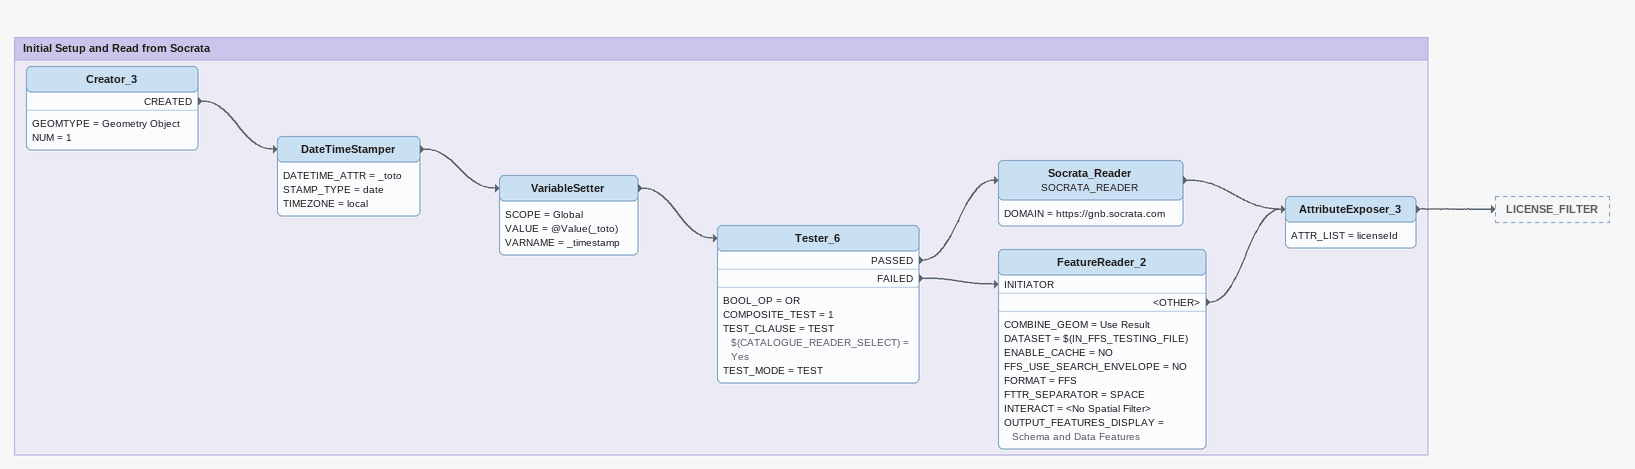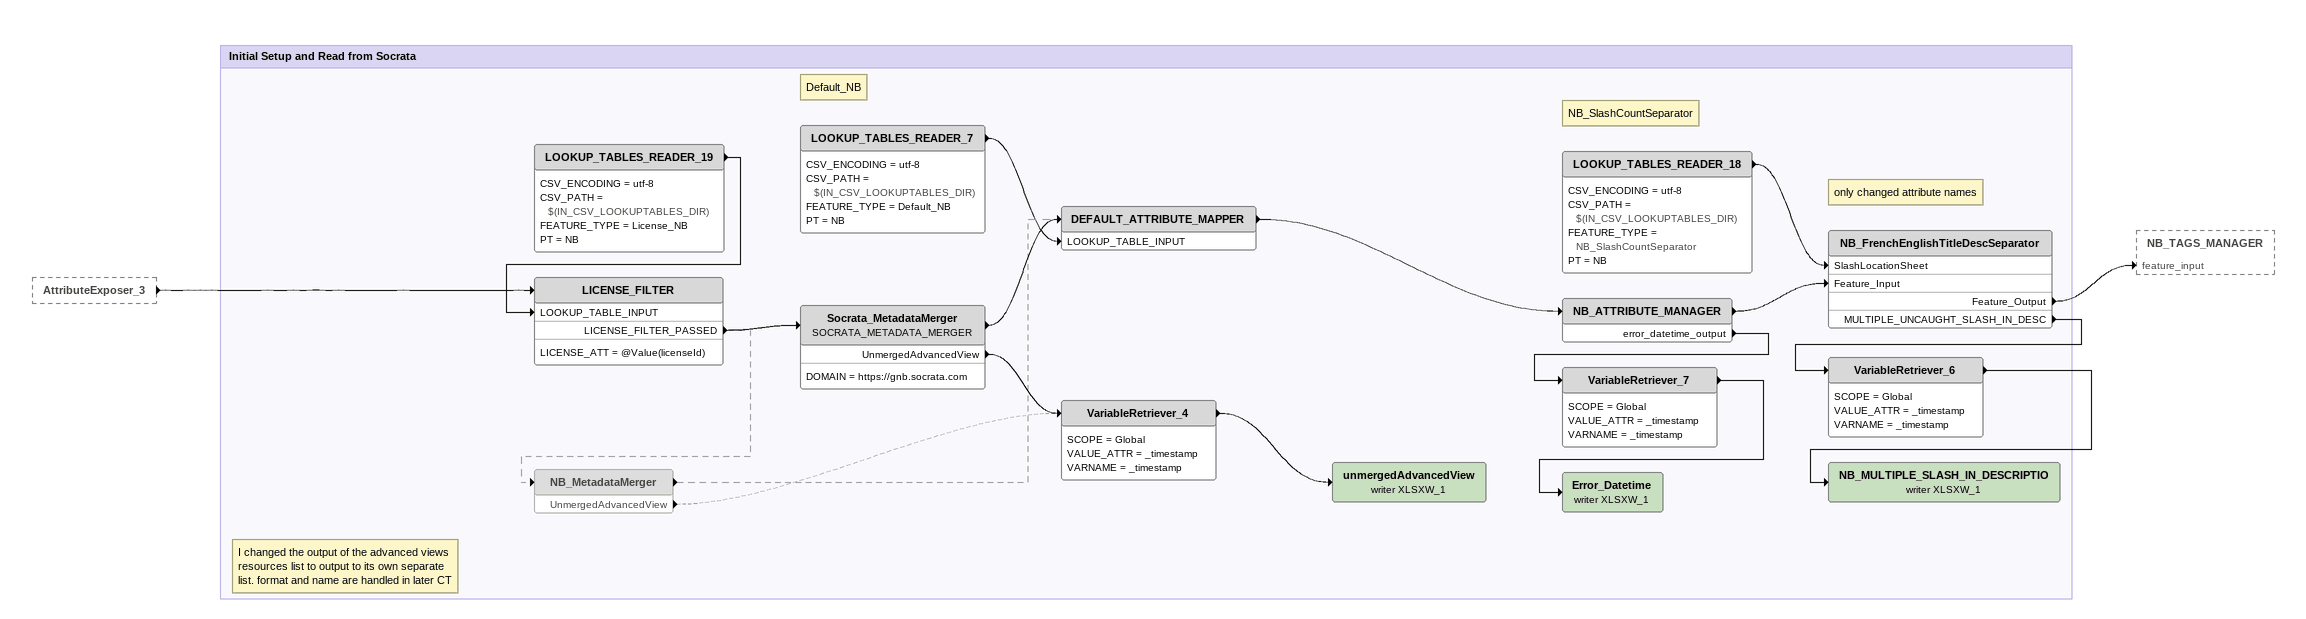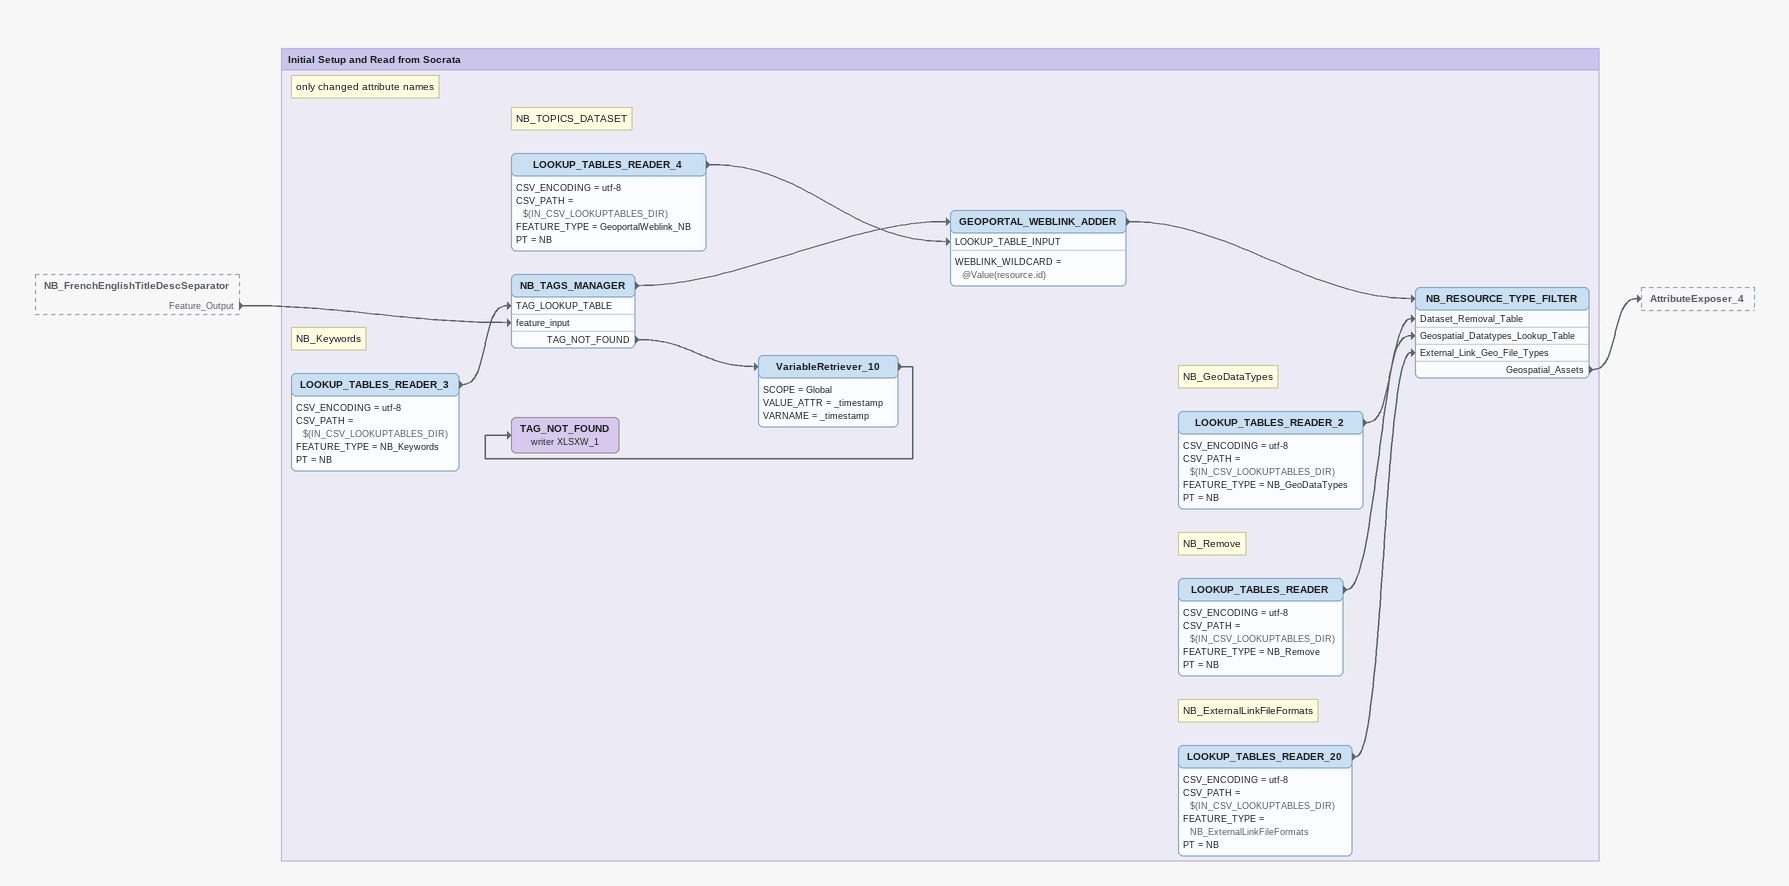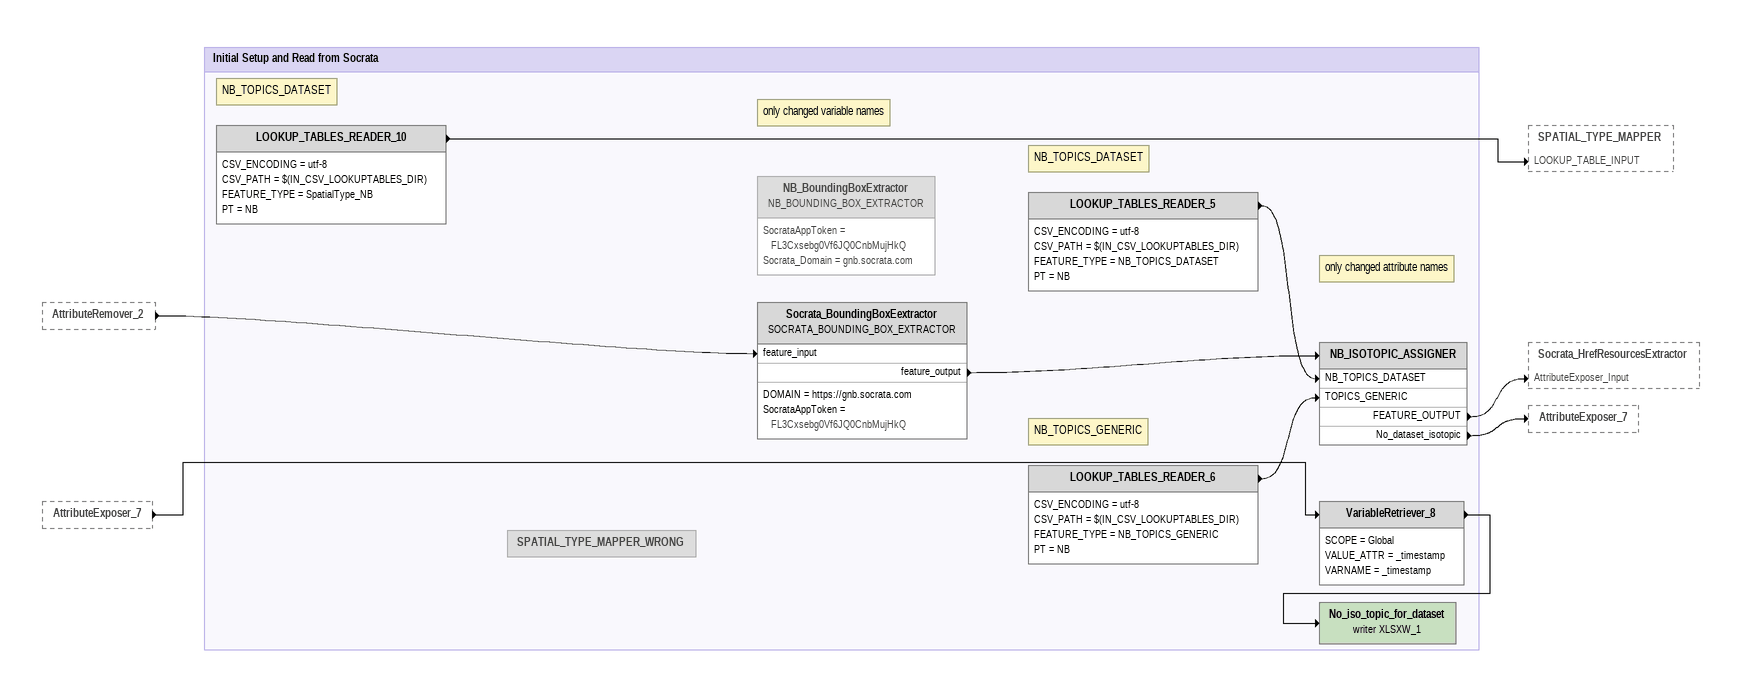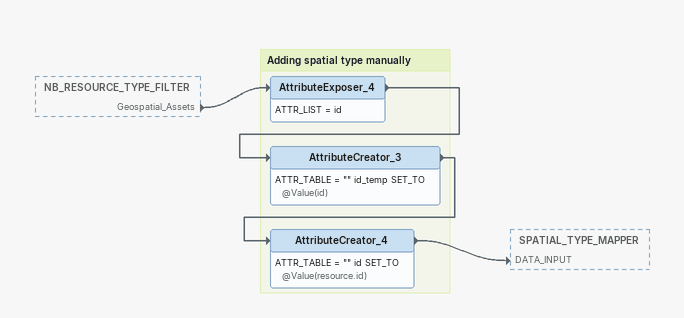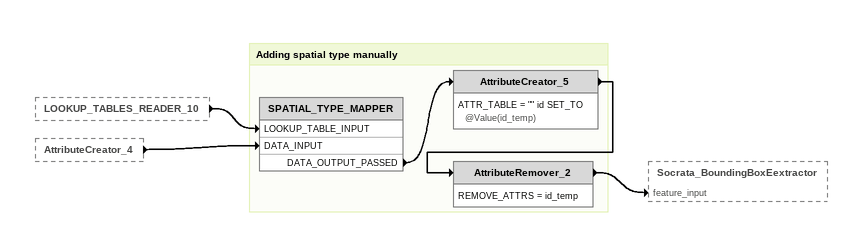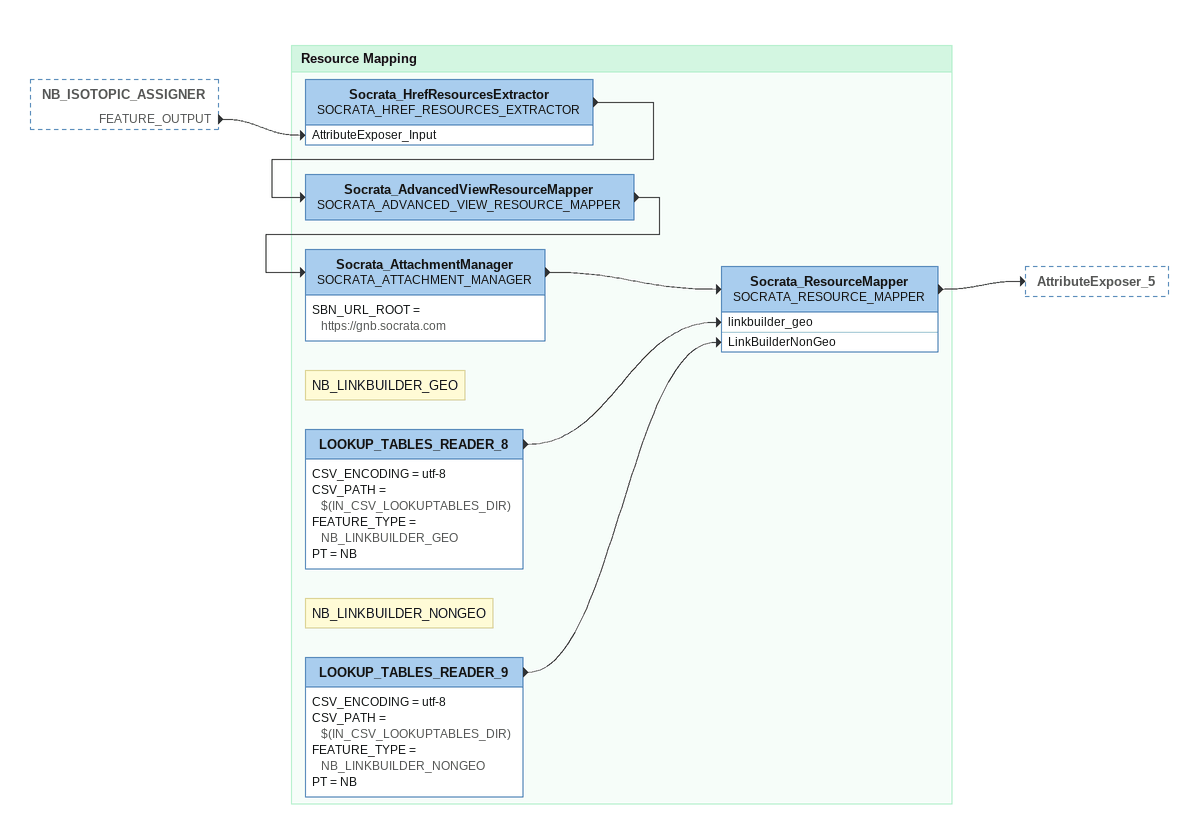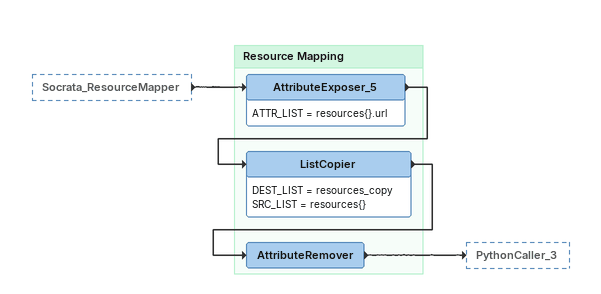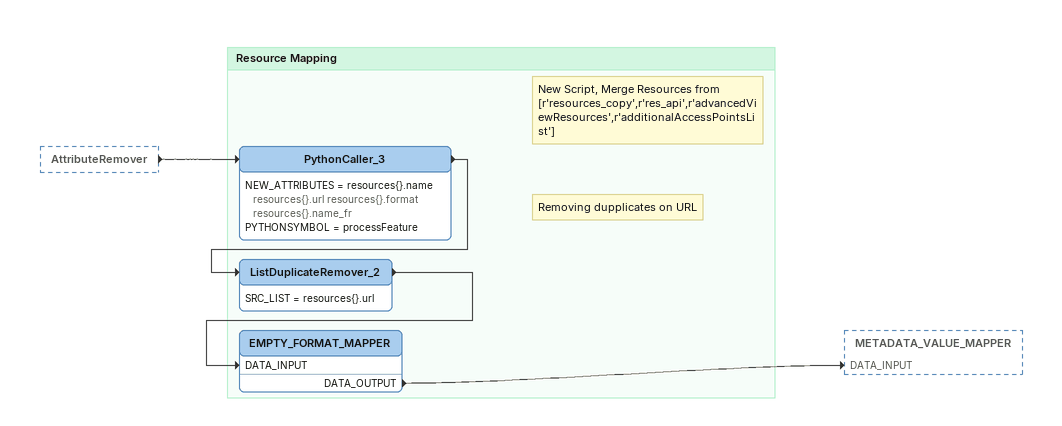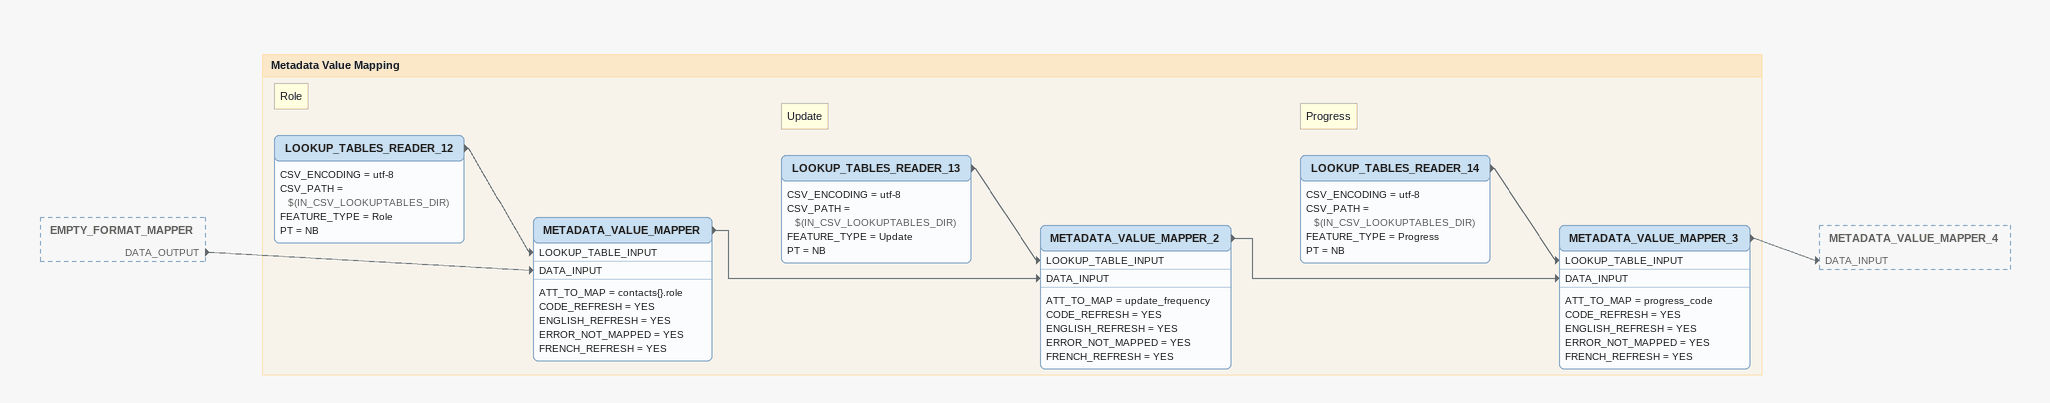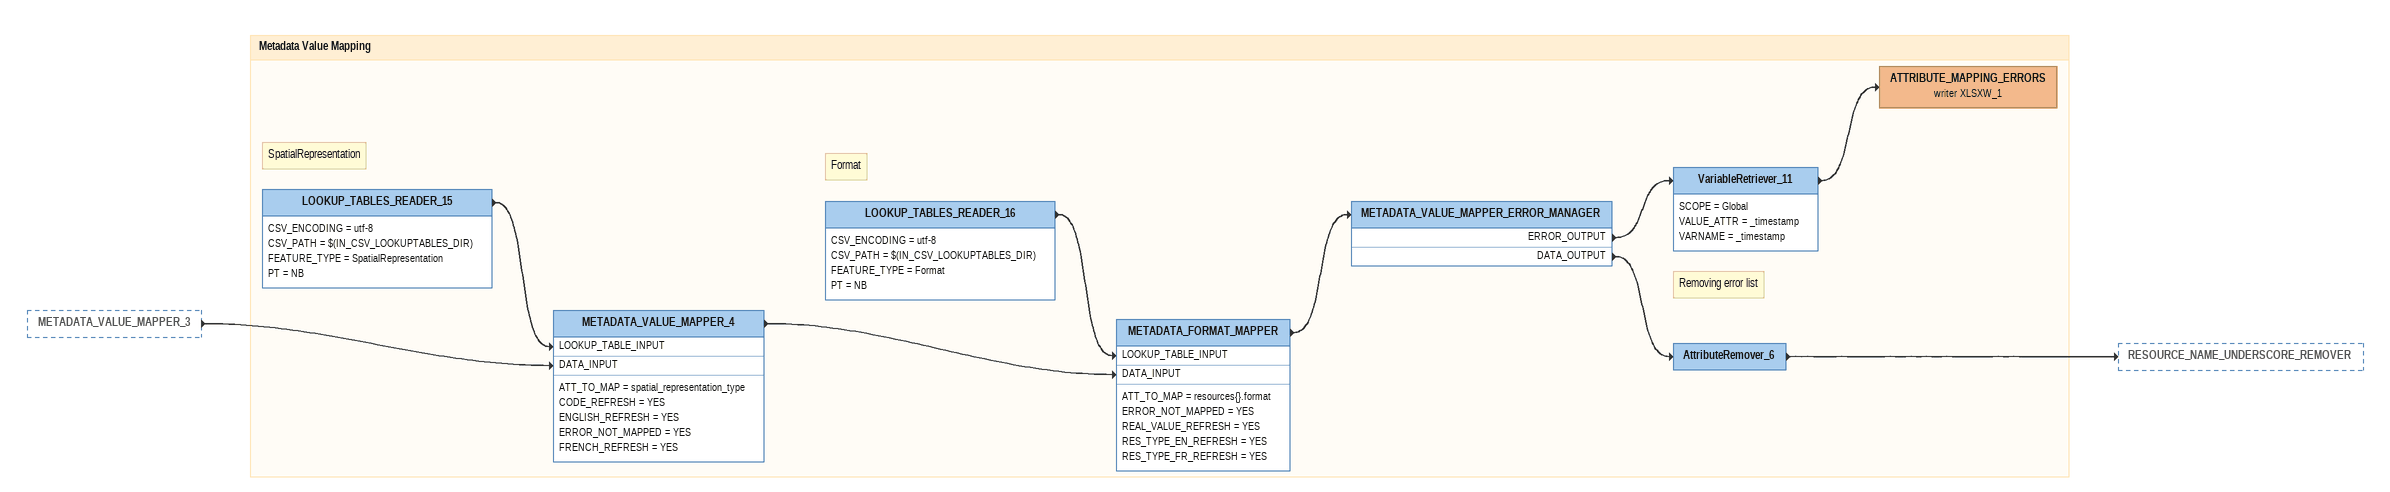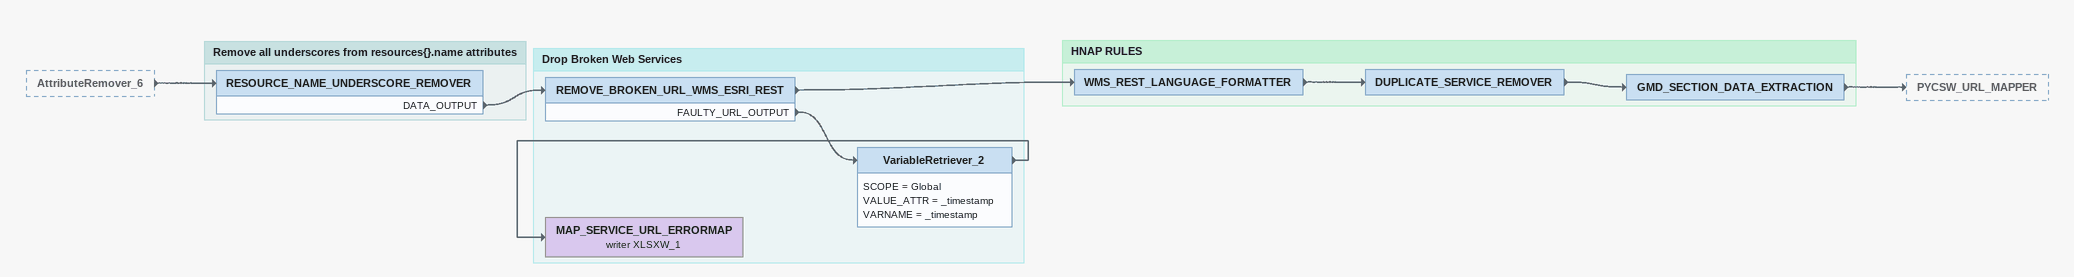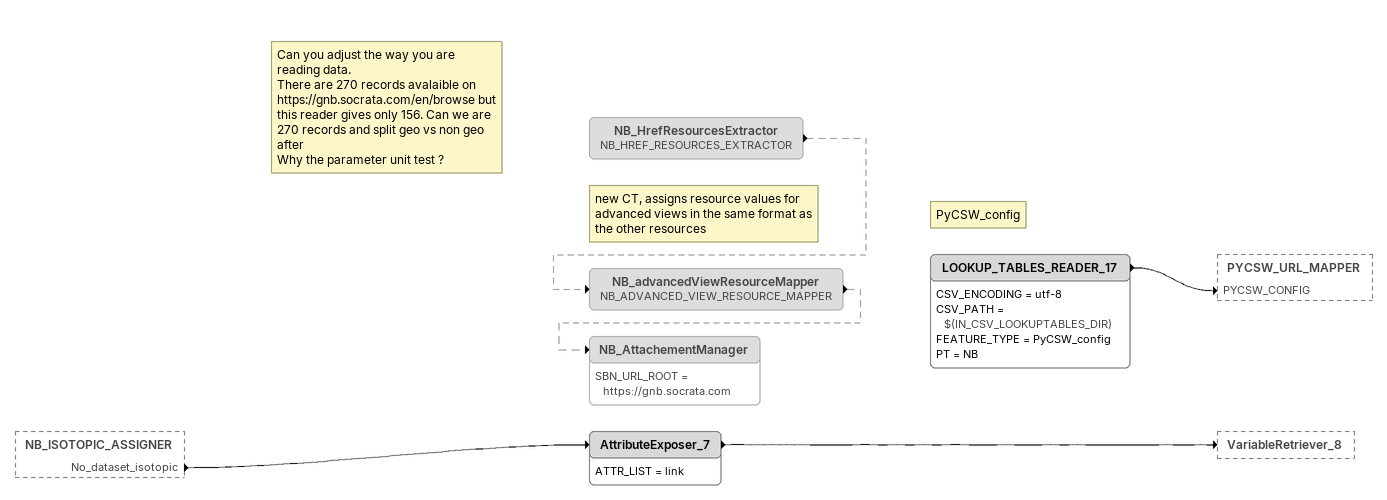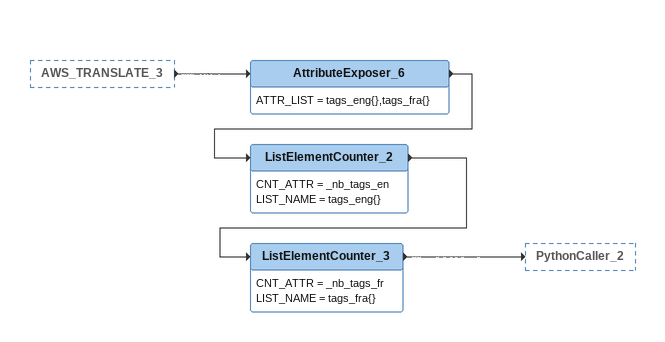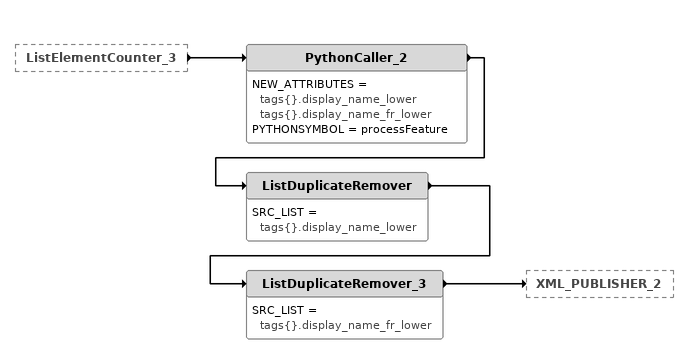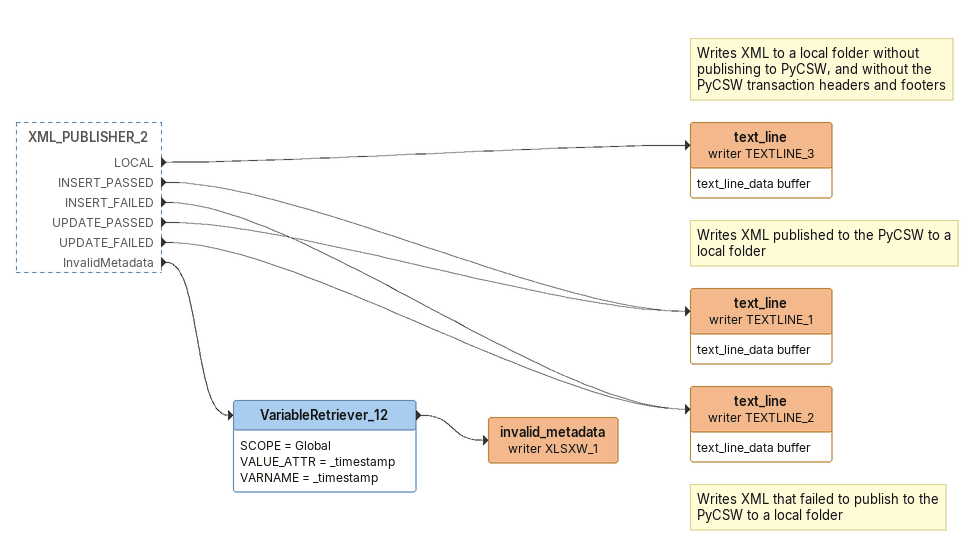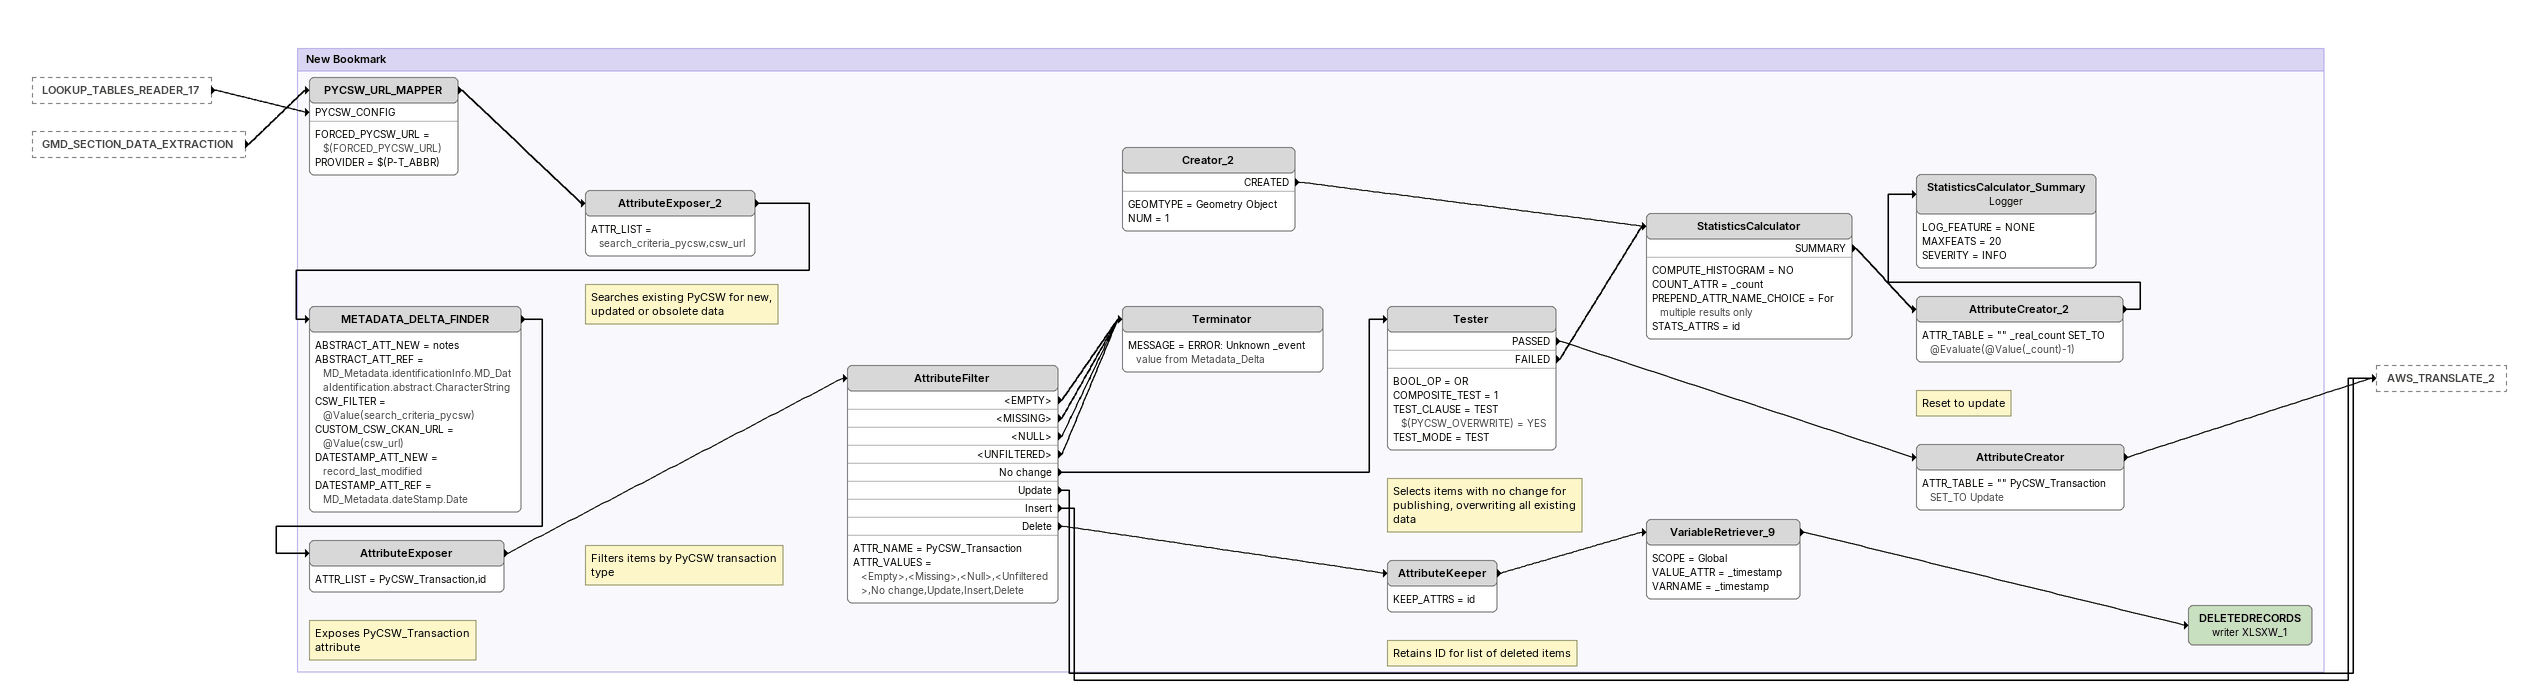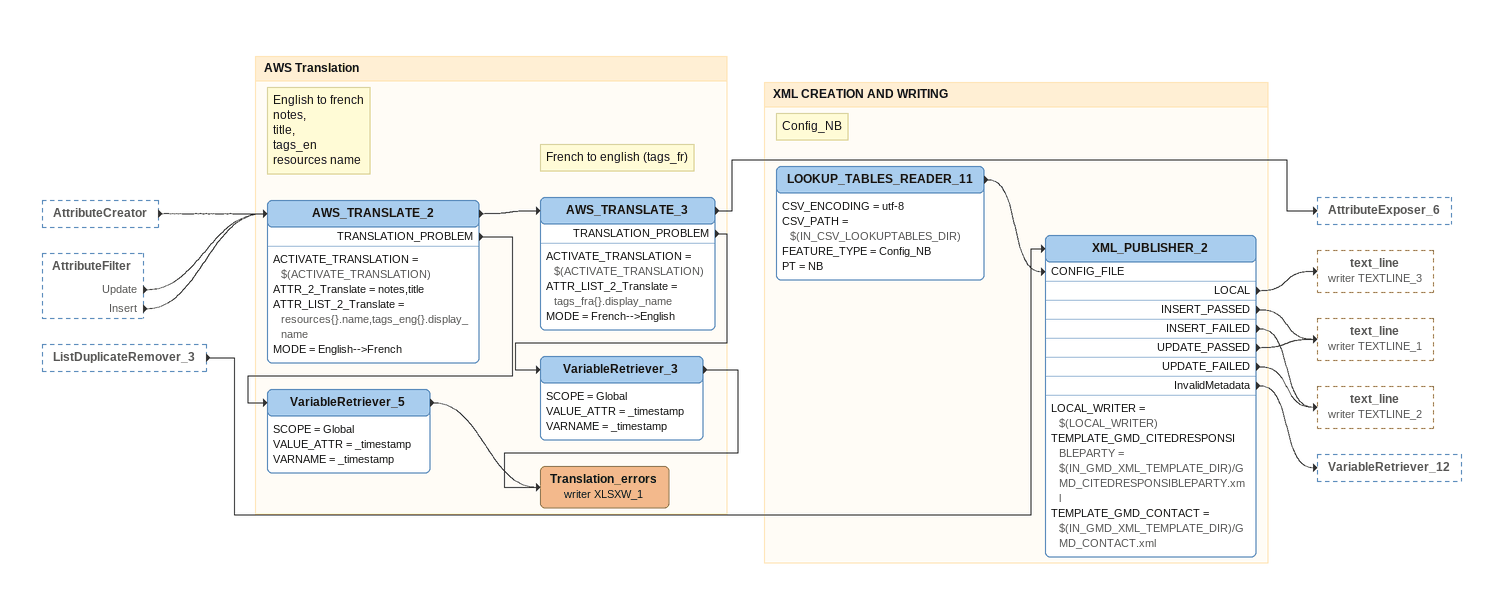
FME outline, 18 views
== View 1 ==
Bookmark: Initial Setup and Read from Socrata
Creator_3
    GEOMTYPE = Geometry Object
    NUM = 1
    CREATED -> DateTimeStamper
DateTimeStamper
    DATETIME_ATTR = _toto
    STAMP_TYPE = date
    TIMEZONE = local
    -> VariableSetter
VariableSetter
    SCOPE = Global
    VALUE = @Value(_toto)
    VARNAME = _timestamp
    -> Tester_6
Tester_6
    BOOL_OP = OR
    COMPOSITE_TEST = 1
    TEST_CLAUSE = TEST $(CATALOGUE_READER_SELECT) = Yes
    TEST_MODE = TEST
    PASSED -> Socrata_Reader
    FAILED -> FeatureReader_2 [INITIATOR]
Socrata_Reader: SOCRATA_READER
    DOMAIN = https://gnb.socrata.com
    -> AttributeExposer_3
FeatureReader_2
    COMBINE_GEOM = Use Result
    DATASET = $(IN_FFS_TESTING_FILE)
    ENABLE_CACHE = NO
    FFS_USE_SEARCH_ENVELOPE = NO
    FORMAT = FFS
    FTTR_SEPARATOR = SPACE
    INTERACT = <No Spatial Filter>
    OUTPUT_FEATURES_DISPLAY = Schema and Data Features
    <OTHER> -> AttributeExposer_3
AttributeExposer_3
    ATTR_LIST = licenseId
    -> LICENSE_FILTER

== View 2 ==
AttributeExposer_3 [outside]
    -> LICENSE_FILTER

Bookmark: Initial Setup and Read from Socrata
LOOKUP_TABLES_READER_19
    CSV_ENCODING = utf-8
    CSV_PATH = $(IN_CSV_LOOKUPTABLES_DIR)
    FEATURE_TYPE = License_NB
    PT = NB
    -> LICENSE_FILTER [LOOKUP_TABLE_INPUT]
LICENSE_FILTER
    LICENSE_ATT = @Value(licenseId)
    LICENSE_FILTER_PASSED -> NB_MetadataMerger [off]
    LICENSE_FILTER_PASSED -> Socrata_MetadataMerger
Socrata_MetadataMerger: SOCRATA_METADATA_MERGER
    DOMAIN = https://gnb.socrata.com
    -> DEFAULT_ATTRIBUTE_MAPPER
    UnmergedAdvancedView -> VariableRetriever_4
Note: I changed the output of the advanced views resources list to output to its own separate list. format and name are handled in later CT
NB_MetadataMerger [off]
    -> DEFAULT_ATTRIBUTE_MAPPER [off]
    UnmergedAdvancedView -> VariableRetriever_4 [off]
VariableRetriever_4
    SCOPE = Global
    VALUE_ATTR = _timestamp
    VARNAME = _timestamp
    -> unmergedAdvancedView (writer XLSXW_1)
unmergedAdvancedView (writer XLSXW_1)
Note: Default_NB
LOOKUP_TABLES_READER_7
    CSV_ENCODING = utf-8
    CSV_PATH = $(IN_CSV_LOOKUPTABLES_DIR)
    FEATURE_TYPE = Default_NB
    PT = NB
    -> DEFAULT_ATTRIBUTE_MAPPER [LOOKUP_TABLE_INPUT]
DEFAULT_ATTRIBUTE_MAPPER
    -> NB_ATTRIBUTE_MANAGER
NB_ATTRIBUTE_MANAGER
    -> NB_FrenchEnglishTitleDescSeparator [Feature_Input]
    error_datetime_output -> VariableRetriever_7
VariableRetriever_7
    SCOPE = Global
    VALUE_ATTR = _timestamp
    VARNAME = _timestamp
    -> Error_Datetime (writer XLSXW_1)
Error_Datetime (writer XLSXW_1)
Note: NB_SlashCountSeparator
LOOKUP_TABLES_READER_18
    CSV_ENCODING = utf-8
    CSV_PATH = $(IN_CSV_LOOKUPTABLES_DIR)
    FEATURE_TYPE = NB_SlashCountSeparator
    PT = NB
    -> NB_FrenchEnglishTitleDescSeparator [SlashLocationSheet]
Note: only changed attribute names
NB_FrenchEnglishTitleDescSeparator
    Feature_Output -> NB_TAGS_MANAGER [feature_input]
    MULTIPLE_UNCAUGHT_SLASH_IN_DESC -> VariableRetriever_6
VariableRetriever_6
    SCOPE = Global
    VALUE_ATTR = _timestamp
    VARNAME = _timestamp
    -> NB_MULTIPLE_SLASH_IN_DESCRIPTIO (writer XLSXW_1)
NB_MULTIPLE_SLASH_IN_DESCRIPTIO (writer XLSXW_1)

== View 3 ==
NB_FrenchEnglishTitleDescSeparator [outside]
    Feature_Output -> NB_TAGS_MANAGER [feature_input]

Bookmark: Initial Setup and Read from Socrata
Note: NB_Keywords
LOOKUP_TABLES_READER_3
    CSV_ENCODING = utf-8
    CSV_PATH = $(IN_CSV_LOOKUPTABLES_DIR)
    FEATURE_TYPE = NB_Keywords
    PT = NB
    -> NB_TAGS_MANAGER [TAG_LOOKUP_TABLE]
NB_TAGS_MANAGER
    -> GEOPORTAL_WEBLINK_ADDER
    TAG_NOT_FOUND -> VariableRetriever_10
VariableRetriever_10
    SCOPE = Global
    VALUE_ATTR = _timestamp
    VARNAME = _timestamp
    -> TAG_NOT_FOUND (writer XLSXW_1)
TAG_NOT_FOUND (writer XLSXW_1)
Note: only changed attribute names
Note: NB_TOPICS_DATASET
LOOKUP_TABLES_READER_4
    CSV_ENCODING = utf-8
    CSV_PATH = $(IN_CSV_LOOKUPTABLES_DIR)
    FEATURE_TYPE = GeoportalWeblink_NB
    PT = NB
    -> GEOPORTAL_WEBLINK_ADDER [LOOKUP_TABLE_INPUT]
GEOPORTAL_WEBLINK_ADDER
    WEBLINK_WILDCARD = @Value(resource.id)
    -> NB_RESOURCE_TYPE_FILTER
Note: NB_GeoDataTypes
LOOKUP_TABLES_READER_2
    CSV_ENCODING = utf-8
    CSV_PATH = $(IN_CSV_LOOKUPTABLES_DIR)
    FEATURE_TYPE = NB_GeoDataTypes
    PT = NB
    -> NB_RESOURCE_TYPE_FILTER [Geospatial_Datatypes_Lookup_Table]
Note: NB_Remove
LOOKUP_TABLES_READER
    CSV_ENCODING = utf-8
    CSV_PATH = $(IN_CSV_LOOKUPTABLES_DIR)
    FEATURE_TYPE = NB_Remove
    PT = NB
    -> NB_RESOURCE_TYPE_FILTER [Dataset_Removal_Table]
Note: NB_ExternalLinkFileFormats
LOOKUP_TABLES_READER_20
    CSV_ENCODING = utf-8
    CSV_PATH = $(IN_CSV_LOOKUPTABLES_DIR)
    FEATURE_TYPE = NB_ExternalLinkFileFormats
    PT = NB
    -> NB_RESOURCE_TYPE_FILTER [External_Link_Geo_File_Types]
NB_RESOURCE_TYPE_FILTER
    Geospatial_Assets -> AttributeExposer_4

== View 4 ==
AttributeRemover_2 [outside]
    -> Socrata_BoundingBoxEextractor [feature_input]
AttributeExposer_7 [outside]
    -> VariableRetriever_8

Bookmark: Initial Setup and Read from Socrata
Note: NB_TOPICS_DATASET
LOOKUP_TABLES_READER_10
    CSV_ENCODING = utf-8
    CSV_PATH = $(IN_CSV_LOOKUPTABLES_DIR)
    FEATURE_TYPE = SpatialType_NB
    PT = NB
    -> SPATIAL_TYPE_MAPPER [LOOKUP_TABLE_INPUT]
Socrata_BoundingBoxEextractor: SOCRATA_BOUNDING_BOX_EXTRACTOR
    DOMAIN = https://gnb.socrata.com
    SocrataAppToken = FL3Cxsebg0Vf6JQ0CnbMujHkQ
    feature_output -> NB_ISOTOPIC_ASSIGNER
SPATIAL_TYPE_MAPPER_WRONG [off]
Note: only changed variable names
NB_BoundingBoxExtractor: NB_BOUNDING_BOX_EXTRACTOR [off]
    SocrataAppToken = FL3Cxsebg0Vf6JQ0CnbMujHkQ
    Socrata_Domain = gnb.socrata.com
Note: NB_TOPICS_DATASET
LOOKUP_TABLES_READER_5
    CSV_ENCODING = utf-8
    CSV_PATH = $(IN_CSV_LOOKUPTABLES_DIR)
    FEATURE_TYPE = NB_TOPICS_DATASET
    PT = NB
    -> NB_ISOTOPIC_ASSIGNER [NB_TOPICS_DATASET]
Note: NB_TOPICS_GENERIC
LOOKUP_TABLES_READER_6
    CSV_ENCODING = utf-8
    CSV_PATH = $(IN_CSV_LOOKUPTABLES_DIR)
    FEATURE_TYPE = NB_TOPICS_GENERIC
    PT = NB
    -> NB_ISOTOPIC_ASSIGNER [TOPICS_GENERIC]
Note: only changed attribute names
NB_ISOTOPIC_ASSIGNER
    FEATURE_OUTPUT -> Socrata_HrefResourcesExtractor [AttributeExposer_Input]
    No_dataset_isotopic -> AttributeExposer_7
VariableRetriever_8
    SCOPE = Global
    VALUE_ATTR = _timestamp
    VARNAME = _timestamp
    -> No_iso_topic_for_dataset (writer XLSXW_1)
No_iso_topic_for_dataset (writer XLSXW_1)

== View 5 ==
NB_RESOURCE_TYPE_FILTER [outside]
    Geospatial_Assets -> AttributeExposer_4

Bookmark: Adding spatial type manually
AttributeExposer_4
    ATTR_LIST = id
    -> AttributeCreator_3
AttributeCreator_3
    ATTR_TABLE = "" id_temp SET_TO @Value(id)
    -> AttributeCreator_4
AttributeCreator_4
    ATTR_TABLE = "" id SET_TO @Value(resource.id)
    -> SPATIAL_TYPE_MAPPER [DATA_INPUT]

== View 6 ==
LOOKUP_TABLES_READER_10 [outside]
    -> SPATIAL_TYPE_MAPPER [LOOKUP_TABLE_INPUT]
AttributeCreator_4 [outside]
    -> SPATIAL_TYPE_MAPPER [DATA_INPUT]

Bookmark: Adding spatial type manually
SPATIAL_TYPE_MAPPER
    DATA_OUTPUT_PASSED -> AttributeCreator_5
AttributeCreator_5
    ATTR_TABLE = "" id SET_TO @Value(id_temp)
    -> AttributeRemover_2
AttributeRemover_2
    REMOVE_ATTRS = id_temp
    -> Socrata_BoundingBoxEextractor [feature_input]

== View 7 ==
NB_ISOTOPIC_ASSIGNER [outside]
    FEATURE_OUTPUT -> Socrata_HrefResourcesExtractor [AttributeExposer_Input]

Bookmark: Resource Mapping
Socrata_HrefResourcesExtractor: SOCRATA_HREF_RESOURCES_EXTRACTOR
    -> Socrata_AdvancedViewResourceMapper
Socrata_AdvancedViewResourceMapper: SOCRATA_ADVANCED_VIEW_RESOURCE_MAPPER
    -> Socrata_AttachmentManager
Socrata_AttachmentManager: SOCRATA_ATTACHMENT_MANAGER
    SBN_URL_ROOT = https://gnb.socrata.com
    -> Socrata_ResourceMapper
Note: NB_LINKBUILDER_GEO
LOOKUP_TABLES_READER_8
    CSV_ENCODING = utf-8
    CSV_PATH = $(IN_CSV_LOOKUPTABLES_DIR)
    FEATURE_TYPE = NB_LINKBUILDER_GEO
    PT = NB
    -> Socrata_ResourceMapper [linkbuilder_geo]
Note: NB_LINKBUILDER_NONGEO
LOOKUP_TABLES_READER_9
    CSV_ENCODING = utf-8
    CSV_PATH = $(IN_CSV_LOOKUPTABLES_DIR)
    FEATURE_TYPE = NB_LINKBUILDER_NONGEO
    PT = NB
    -> Socrata_ResourceMapper [LinkBuilderNonGeo]
Socrata_ResourceMapper: SOCRATA_RESOURCE_MAPPER
    -> AttributeExposer_5

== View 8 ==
Socrata_ResourceMapper [outside]
    -> AttributeExposer_5

Bookmark: Resource Mapping
AttributeExposer_5
    ATTR_LIST = resources{}.url
    -> ListCopier
ListCopier
    DEST_LIST = resources_copy
    SRC_LIST = resources{}
    -> AttributeRemover
AttributeRemover
    -> PythonCaller_3

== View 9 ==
AttributeRemover [outside]
    -> PythonCaller_3

Bookmark: Resource Mapping
Note: New Script, Merge Resources from [r'resources_copy',r'res_api',r'advancedViewResources',r'additionalAccessPointsList']
PythonCaller_3
    NEW_ATTRIBUTES = resources{}.name resources{}.url resources{}.format resources{}.name_fr
    PYTHONSYMBOL = processFeature
    -> ListDuplicateRemover_2
Note: Removing dupplicates on URL
ListDuplicateRemover_2
    SRC_LIST = resources{}.url
    -> EMPTY_FORMAT_MAPPER [DATA_INPUT]
EMPTY_FORMAT_MAPPER
    DATA_OUTPUT -> METADATA_VALUE_MAPPER [DATA_INPUT]

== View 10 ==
EMPTY_FORMAT_MAPPER [outside]
    DATA_OUTPUT -> METADATA_VALUE_MAPPER [DATA_INPUT]

Bookmark: Metadata Value Mapping
Note: Role
LOOKUP_TABLES_READER_12
    CSV_ENCODING = utf-8
    CSV_PATH = $(IN_CSV_LOOKUPTABLES_DIR)
    FEATURE_TYPE = Role
    PT = NB
    -> METADATA_VALUE_MAPPER [LOOKUP_TABLE_INPUT]
METADATA_VALUE_MAPPER
    ATT_TO_MAP = contacts{}.role
    CODE_REFRESH = YES
    ENGLISH_REFRESH = YES
    ERROR_NOT_MAPPED = YES
    FRENCH_REFRESH = YES
    -> METADATA_VALUE_MAPPER_2 [DATA_INPUT]
Note: Update
LOOKUP_TABLES_READER_13
    CSV_ENCODING = utf-8
    CSV_PATH = $(IN_CSV_LOOKUPTABLES_DIR)
    FEATURE_TYPE = Update
    PT = NB
    -> METADATA_VALUE_MAPPER_2 [LOOKUP_TABLE_INPUT]
METADATA_VALUE_MAPPER_2
    ATT_TO_MAP = update_frequency
    CODE_REFRESH = YES
    ENGLISH_REFRESH = YES
    ERROR_NOT_MAPPED = YES
    FRENCH_REFRESH = YES
    -> METADATA_VALUE_MAPPER_3 [DATA_INPUT]
Note: Progress
LOOKUP_TABLES_READER_14
    CSV_ENCODING = utf-8
    CSV_PATH = $(IN_CSV_LOOKUPTABLES_DIR)
    FEATURE_TYPE = Progress
    PT = NB
    -> METADATA_VALUE_MAPPER_3 [LOOKUP_TABLE_INPUT]
METADATA_VALUE_MAPPER_3
    ATT_TO_MAP = progress_code
    CODE_REFRESH = YES
    ENGLISH_REFRESH = YES
    ERROR_NOT_MAPPED = YES
    FRENCH_REFRESH = YES
    -> METADATA_VALUE_MAPPER_4 [DATA_INPUT]

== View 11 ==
METADATA_VALUE_MAPPER_3 [outside]
    -> METADATA_VALUE_MAPPER_4 [DATA_INPUT]

Bookmark: Metadata Value Mapping
Note: SpatialRepresentation
LOOKUP_TABLES_READER_15
    CSV_ENCODING = utf-8
    CSV_PATH = $(IN_CSV_LOOKUPTABLES_DIR)
    FEATURE_TYPE = SpatialRepresentation
    PT = NB
    -> METADATA_VALUE_MAPPER_4 [LOOKUP_TABLE_INPUT]
METADATA_VALUE_MAPPER_4
    ATT_TO_MAP = spatial_representation_type
    CODE_REFRESH = YES
    ENGLISH_REFRESH = YES
    ERROR_NOT_MAPPED = YES
    FRENCH_REFRESH = YES
    -> METADATA_FORMAT_MAPPER [DATA_INPUT]
Note: Format
LOOKUP_TABLES_READER_16
    CSV_ENCODING = utf-8
    CSV_PATH = $(IN_CSV_LOOKUPTABLES_DIR)
    FEATURE_TYPE = Format
    PT = NB
    -> METADATA_FORMAT_MAPPER [LOOKUP_TABLE_INPUT]
METADATA_FORMAT_MAPPER
    ATT_TO_MAP = resources{}.format
    ERROR_NOT_MAPPED = YES
    REAL_VALUE_REFRESH = YES
    RES_TYPE_EN_REFRESH = YES
    RES_TYPE_FR_REFRESH = YES
    -> METADATA_VALUE_MAPPER_ERROR_MANAGER
METADATA_VALUE_MAPPER_ERROR_MANAGER
    ERROR_OUTPUT -> VariableRetriever_11
    DATA_OUTPUT -> AttributeRemover_6
VariableRetriever_11
    SCOPE = Global
    VALUE_ATTR = _timestamp
    VARNAME = _timestamp
    -> ATTRIBUTE_MAPPING_ERRORS (writer XLSXW_1)
ATTRIBUTE_MAPPING_ERRORS (writer XLSXW_1)
Note: Removing error list
AttributeRemover_6
    -> RESOURCE_NAME_UNDERSCORE_REMOVER

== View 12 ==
AttributeRemover_6 [outside]
    -> RESOURCE_NAME_UNDERSCORE_REMOVER

Bookmark: Remove all underscores from resources{}.name attributes
RESOURCE_NAME_UNDERSCORE_REMOVER
    DATA_OUTPUT -> REMOVE_BROKEN_URL_WMS_ESRI_REST

Bookmark: Drop Broken Web Services
REMOVE_BROKEN_URL_WMS_ESRI_REST
    -> WMS_REST_LANGUAGE_FORMATTER
    FAULTY_URL_OUTPUT -> VariableRetriever_2
VariableRetriever_2
    SCOPE = Global
    VALUE_ATTR = _timestamp
    VARNAME = _timestamp
    -> MAP_SERVICE_URL_ERRORMAP (writer XLSXW_1)
MAP_SERVICE_URL_ERRORMAP (writer XLSXW_1)

Bookmark: HNAP RULES
WMS_REST_LANGUAGE_FORMATTER
    -> DUPLICATE_SERVICE_REMOVER
DUPLICATE_SERVICE_REMOVER
    -> GMD_SECTION_DATA_EXTRACTION
GMD_SECTION_DATA_EXTRACTION
    -> PYCSW_URL_MAPPER

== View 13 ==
NB_ISOTOPIC_ASSIGNER [outside]
    No_dataset_isotopic -> AttributeExposer_7
AttributeExposer_7
    ATTR_LIST = link
    -> VariableRetriever_8
Note: Can you adjust the way you are reading data. / There are 270 records avalaible on https://gnb.socrata.com/en/browse but this reader gives only 156. Can we are 270 records and split geo vs non geo after / Why the parameter unit test ?
NB_HrefResourcesExtractor: NB_HREF_RESOURCES_EXTRACTOR [off]
    -> NB_advancedViewResourceMapper [off]
Note: new CT, assigns resource values for advanced views in the same format as the other resources
NB_advancedViewResourceMapper: NB_ADVANCED_VIEW_RESOURCE_MAPPER [off]
    -> NB_AttachementManager [off]
NB_AttachementManager [off]
    SBN_URL_ROOT = https://gnb.socrata.com
Note: PyCSW_config
LOOKUP_TABLES_READER_17
    CSV_ENCODING = utf-8
    CSV_PATH = $(IN_CSV_LOOKUPTABLES_DIR)
    FEATURE_TYPE = PyCSW_config
    PT = NB
    -> PYCSW_URL_MAPPER [PYCSW_CONFIG]

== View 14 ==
AWS_TRANSLATE_3 [outside]
    -> AttributeExposer_6
AttributeExposer_6
    ATTR_LIST = tags_eng{},tags_fra{}
    -> ListElementCounter_2
ListElementCounter_2
    CNT_ATTR = _nb_tags_en
    LIST_NAME = tags_eng{}
    -> ListElementCounter_3
ListElementCounter_3
    CNT_ATTR = _nb_tags_fr
    LIST_NAME = tags_fra{}
    -> PythonCaller_2

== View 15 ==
ListElementCounter_3 [outside]
    -> PythonCaller_2
PythonCaller_2
    NEW_ATTRIBUTES = tags{}.display_name_lower tags{}.display_name_fr_lower
    PYTHONSYMBOL = processFeature
    -> ListDuplicateRemover
ListDuplicateRemover
    SRC_LIST = tags{}.display_name_lower
    -> ListDuplicateRemover_3
ListDuplicateRemover_3
    SRC_LIST = tags{}.display_name_fr_lower
    -> XML_PUBLISHER_2

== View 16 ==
XML_PUBLISHER_2 [outside]
    LOCAL -> text_line (writer TEXTLINE_3)
    INSERT_PASSED -> text_line (writer TEXTLINE_1)
    INSERT_FAILED -> text_line (writer TEXTLINE_2)
    UPDATE_PASSED -> text_line (writer TEXTLINE_1)
    UPDATE_FAILED -> text_line (writer TEXTLINE_2)
    InvalidMetadata -> VariableRetriever_12
Note: Writes XML to a local folder without publishing to PyCSW, and without the PyCSW transaction headers and footers
text_line (writer TEXTLINE_3)
    attributes: text_line_data buffer
Note: Writes XML published to the PyCSW to a local folder
text_line (writer TEXTLINE_1)
    attributes: text_line_data buffer
Note: Writes XML that failed to publish to the PyCSW to a local folder
text_line (writer TEXTLINE_2)
    attributes: text_line_data buffer
VariableRetriever_12
    SCOPE = Global
    VALUE_ATTR = _timestamp
    VARNAME = _timestamp
    -> invalid_metadata (writer XLSXW_1)
invalid_metadata (writer XLSXW_1)

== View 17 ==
LOOKUP_TABLES_READER_17 [outside]
    -> PYCSW_URL_MAPPER [PYCSW_CONFIG]
GMD_SECTION_DATA_EXTRACTION [outside]
    -> PYCSW_URL_MAPPER

Bookmark: New Bookmark
PYCSW_URL_MAPPER
    FORCED_PYCSW_URL = $(FORCED_PYCSW_URL)
    PROVIDER = $(P-T_ABBR)
    -> AttributeExposer_2
AttributeExposer_2
    ATTR_LIST = search_criteria_pycsw,csw_url
    -> METADATA_DELTA_FINDER
Note: Searches existing PyCSW for new, updated or obsolete data
METADATA_DELTA_FINDER
    ABSTRACT_ATT_NEW = notes
    ABSTRACT_ATT_REF = MD_Metadata.identificationInfo.MD_DataIdentification.abstract.CharacterString
    CSW_FILTER = @Value(search_criteria_pycsw)
    CUSTOM_CSW_CKAN_URL = @Value(csw_url)
    DATESTAMP_ATT_NEW = record_last_modified
    DATESTAMP_ATT_REF = MD_Metadata.dateStamp.Date
    -> AttributeExposer
Note: Exposes PyCSW_Transaction attribute
AttributeExposer
    ATTR_LIST = PyCSW_Transaction,id
    -> AttributeFilter
Note: Filters items by PyCSW transaction type
AttributeFilter
    ATTR_NAME = PyCSW_Transaction
    ATTR_VALUES = <Empty>,<Missing>,<Null>,<Unfiltered>,No change,Update,Insert,Delete
    <EMPTY> -> Terminator
    <MISSING> -> Terminator
    <NULL> -> Terminator
    <UNFILTERED> -> Terminator
    No change -> Tester
    Update -> AWS_TRANSLATE_2
    Insert -> AWS_TRANSLATE_2
    Delete -> AttributeKeeper
Terminator
    MESSAGE = ERROR: Unknown _event value from Metadata_Delta
Note: Selects items with no change for publishing, overwriting all existing data
Tester
    BOOL_OP = OR
    COMPOSITE_TEST = 1
    TEST_CLAUSE = TEST $(PYCSW_OVERWRITE) = YES
    TEST_MODE = TEST
    PASSED -> AttributeCreator
    FAILED -> StatisticsCalculator
Note: Reset to update
AttributeCreator
    ATTR_TABLE = "" PyCSW_Transaction SET_TO Update
    -> AWS_TRANSLATE_2
Note: Retains ID for list of deleted items
AttributeKeeper
    KEEP_ATTRS = id
    -> VariableRetriever_9
VariableRetriever_9
    SCOPE = Global
    VALUE_ATTR = _timestamp
    VARNAME = _timestamp
    -> DELETEDRECORDS (writer XLSXW_1)
DELETEDRECORDS (writer XLSXW_1)
Creator_2
    GEOMTYPE = Geometry Object
    NUM = 1
    CREATED -> StatisticsCalculator
StatisticsCalculator
    COMPUTE_HISTOGRAM = NO
    COUNT_ATTR = _count
    PREPEND_ATTR_NAME_CHOICE = For multiple results only
    STATS_ATTRS = id
    SUMMARY -> AttributeCreator_2
AttributeCreator_2
    ATTR_TABLE = "" _real_count SET_TO @Evaluate(@Value(_count)-1)
    -> StatisticsCalculator_Summary
StatisticsCalculator_Summary: Logger
    LOG_FEATURE = NONE
    MAXFEATS = 20
    SEVERITY = INFO

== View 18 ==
AttributeCreator [outside]
    -> AWS_TRANSLATE_2
AttributeFilter [outside]
    Update -> AWS_TRANSLATE_2
    Insert -> AWS_TRANSLATE_2
ListDuplicateRemover_3 [outside]
    -> XML_PUBLISHER_2

Bookmark: AWS Translation
Note: English to french / notes, / title, / tags_en / resources name
AWS_TRANSLATE_2
    ACTIVATE_TRANSLATION = $(ACTIVATE_TRANSLATION)
    ATTR_2_Translate = notes,title
    ATTR_LIST_2_Translate = resources{}.name,tags_eng{}.display_name
    MODE = English-->French
    -> AWS_TRANSLATE_3
    TRANSLATION_PROBLEM -> VariableRetriever_5
Note: French to english (tags_fr)
AWS_TRANSLATE_3
    ACTIVATE_TRANSLATION = $(ACTIVATE_TRANSLATION)
    ATTR_LIST_2_Translate = tags_fra{}.display_name
    MODE = French-->English
    -> AttributeExposer_6
    TRANSLATION_PROBLEM -> VariableRetriever_3
VariableRetriever_3
    SCOPE = Global
    VALUE_ATTR = _timestamp
    VARNAME = _timestamp
    -> Translation_errors (writer XLSXW_1)
VariableRetriever_5
    SCOPE = Global
    VALUE_ATTR = _timestamp
    VARNAME = _timestamp
    -> Translation_errors (writer XLSXW_1)
Translation_errors (writer XLSXW_1)

Bookmark: XML CREATION AND WRITING
Note: Config_NB
LOOKUP_TABLES_READER_11
    CSV_ENCODING = utf-8
    CSV_PATH = $(IN_CSV_LOOKUPTABLES_DIR)
    FEATURE_TYPE = Config_NB
    PT = NB
    -> XML_PUBLISHER_2 [CONFIG_FILE]
XML_PUBLISHER_2
    LOCAL_WRITER = $(LOCAL_WRITER)
    TEMPLATE_GMD_CITEDRESPONSIBLEPARTY = $(IN_GMD_XML_TEMPLATE_DIR)/GMD_CITEDRESPONSIBLEPARTY.xml
    TEMPLATE_GMD_CONTACT = $(IN_GMD_XML_TEMPLATE_DIR)/GMD_CONTACT.xml
    LOCAL -> text_line (writer TEXTLINE_3)
    INSERT_PASSED -> text_line (writer TEXTLINE_1)
    INSERT_FAILED -> text_line (writer TEXTLINE_2)
    UPDATE_PASSED -> text_line (writer TEXTLINE_1)
    UPDATE_FAILED -> text_line (writer TEXTLINE_2)
    InvalidMetadata -> VariableRetriever_12
